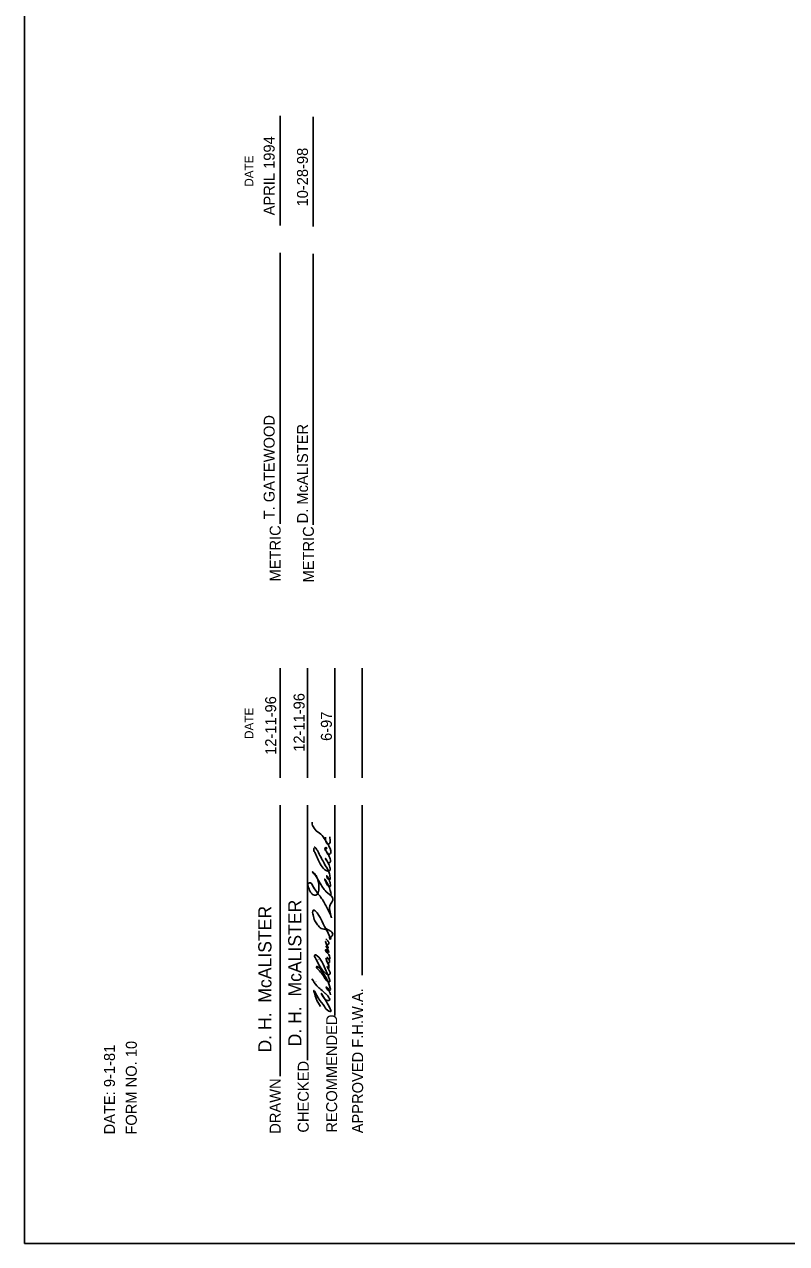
# Model space of a CAD drawing. Extents: x 918 to 1082, y 999 to 1322.
# Drawn here: x 1000 to 1006.95, y 1050 to 1061.12 of the extents above; entities that cross this region are included whole.
import ezdxf

# ---------------------------------------------------------------- set-up
doc = ezdxf.new("R2010")
doc.units = 0
for name, color, linetype in [('10', 7, 'Continuous'), ('15', 7, 'Continuous'), ('2', 7, 'Continuous')]:
    doc.layers.add(name, color=color, linetype=linetype)

msp = doc.modelspace()

# ---------------------------------------------------------------- linework, layer by layer
at = {"layer": '10'}
for p, q in [((1000, 1050), (1000, 1072)), ((1000, 1050), (1000, 1072)), ((1036, 1050), (1000, 1050))]:
    msp.add_line(p, q, dxfattribs=at)
at = {"layer": '15'}
for p, q in [((1002.331, 1059.284), (1002.331, 1060.284)), ((1002.634, 1059.275), (1002.634, 1060.275)), ((1002.331, 1056.564), (1002.331, 1059.034)), ((1002.634, 1056.555), (1002.634, 1059.025)), ((1002.331, 1054.248), (1002.331, 1055.248)), ((1002.581, 1054.248), (1002.581, 1055.248)), ((1002.831, 1054.248), (1002.831, 1055.248)), ((1003.081, 1054.248), (1003.081, 1055.248)), ((1002.331, 1051.528), (1002.331, 1053.998)), ((1002.581, 1051.673), (1002.581, 1053.998)), ((1002.831, 1052.081), (1002.831, 1053.998)), ((1003.081, 1052.448), (1003.081, 1053.998))]:
    msp.add_line(p, q, dxfattribs=at)
for points in [[(1002.799, 1053.183), (1002.769, 1053.272), (1002.739, 1053.324), (1002.752, 1053.293), (1002.769, 1053.264), (1002.787, 1053.258), (1002.787, 1053.294), (1002.766, 1053.341), (1002.757, 1053.355), (1002.76, 1053.338), (1002.773, 1053.322), (1002.786, 1053.32), (1002.788, 1053.338), (1002.779, 1053.381), (1002.735, 1053.467), (1002.731, 1053.474), (1002.675, 1053.578), (1002.659, 1053.605), (1002.65, 1053.613), (1002.64, 1053.603), (1002.648, 1053.569), (1002.698, 1053.462), (1002.737, 1053.412), (1002.757, 1053.399), (1002.772, 1053.398), (1002.786, 1053.404), (1002.786, 1053.431), (1002.767, 1053.476), (1002.746, 1053.513), (1002.767, 1053.48), (1002.786, 1053.474), (1002.79, 1053.484), (1002.78, 1053.529), (1002.763, 1053.563), (1002.742, 1053.595), (1002.743, 1053.609), (1002.757, 1053.609), (1002.749, 1053.596), (1002.755, 1053.572), (1002.761, 1053.56), (1002.783, 1053.552), (1002.795, 1053.568), (1002.79, 1053.598), (1002.761, 1053.653), (1002.678, 1053.753), (1002.673, 1053.756), (1002.634, 1053.803), (1002.624, 1053.826), (1002.623, 1053.842)], [(1002.745, 1053.708), (1002.754, 1053.655), (1002.766, 1053.644), (1002.778, 1053.645), (1002.787, 1053.661), (1002.784, 1053.709)], [(1002.801, 1052.973), (1002.755, 1053.071), (1002.704, 1053.157), (1002.637, 1053.25), (1002.598, 1053.29), (1002.589, 1053.284), (1002.588, 1053.261), (1002.607, 1053.212), (1002.621, 1053.19), (1002.635, 1053.18), (1002.657, 1053.178), (1002.672, 1053.187), (1002.685, 1053.238), (1002.684, 1053.278), (1002.672, 1053.327), (1002.67, 1053.333), (1002.653, 1053.365), (1002.627, 1053.39), (1002.64, 1053.373), (1002.7, 1053.281), (1002.764, 1053.199), (1002.813, 1053.14), (1002.803, 1053.113), (1002.784, 1053.08), (1002.788, 1053.022), (1002.801, 1052.97)], [(1002.787, 1052.773), (1002.778, 1052.812), (1002.761, 1052.848), (1002.715, 1052.936), (1002.669, 1053.016), (1002.636, 1053.041), (1002.628, 1053.02), (1002.632, 1052.997), (1002.648, 1052.944), (1002.673, 1052.907), (1002.707, 1052.874), (1002.76, 1052.863), (1002.795, 1052.848), (1002.811, 1052.813), (1002.804, 1052.804), (1002.799, 1052.8), (1002.793, 1052.772)], [(1002.792, 1052.27), (1002.772, 1052.321), (1002.759, 1052.338), (1002.754, 1052.341), (1002.779, 1052.307), (1002.788, 1052.312), (1002.788, 1052.331), (1002.762, 1052.404), (1002.714, 1052.482), (1002.671, 1052.527), (1002.666, 1052.528), (1002.664, 1052.519), (1002.673, 1052.506), (1002.741, 1052.419), (1002.766, 1052.39), (1002.784, 1052.386), (1002.778, 1052.419), (1002.776, 1052.425), (1002.744, 1052.506), (1002.704, 1052.586), (1002.658, 1052.632), (1002.651, 1052.634), (1002.646, 1052.627), (1002.652, 1052.608), (1002.697, 1052.523), (1002.745, 1052.467), (1002.771, 1052.452), (1002.78, 1052.454), (1002.784, 1052.457), (1002.777, 1052.496), (1002.762, 1052.526), (1002.763, 1052.521), (1002.772, 1052.51), (1002.777, 1052.523), (1002.762, 1052.568), (1002.75, 1052.603), (1002.771, 1052.561), (1002.781, 1052.565), (1002.776, 1052.595), (1002.768, 1052.605), (1002.76, 1052.61), (1002.777, 1052.593), (1002.783, 1052.62), (1002.748, 1052.668), (1002.745, 1052.678), (1002.754, 1052.679), (1002.776, 1052.655), (1002.767, 1052.683), (1002.765, 1052.688), (1002.75, 1052.71), (1002.77, 1052.694), (1002.76, 1052.719), (1002.744, 1052.755), (1002.757, 1052.732), (1002.77, 1052.728), (1002.776, 1052.736), (1002.767, 1052.761), (1002.75, 1052.778)], [(1002.701, 1052.163), (1002.661, 1052.234), (1002.641, 1052.309), (1002.68, 1052.241), (1002.736, 1052.162), (1002.777, 1052.12), (1002.795, 1052.117), (1002.789, 1052.141), (1002.751, 1052.212), (1002.708, 1052.282), (1002.734, 1052.238), (1002.768, 1052.217), (1002.782, 1052.221), (1002.772, 1052.25), (1002.748, 1052.278), (1002.744, 1052.282), (1002.667, 1052.352), (1002.622, 1052.415)]]:
    msp.add_spline(points, degree=3, dxfattribs=at)
at = {"layer": '2'}
msp.add_line((1000, 1072), (1000, 1050), dxfattribs=at)

# ---------------------------------------------------------------- texts
at = {"layer": '15'}
for s, height, rotation, p in [('APRIL 1994', 0.1, 90, (1002.282, 1059.377)), ('10-28-98', 0.1, 90, (1002.586, 1059.458)), ('DATE', 0.08, 90, (1002.088, 1059.638)), ('T. GATEWOOD', 0.1, 90, (1002.282, 1056.605)), ('D. McALISTER', 0.1, 90, (1002.586, 1056.568)), ('METRIC', 0.1, 90, (1002.337, 1056.038)), ('METRIC', 0.1, 90, (1002.64, 1056.029)), ('12-11-96', 0.1, 90, (1002.296, 1054.457)), ('12-11-96', 0.1, 90, (1002.555, 1054.485)), ('DATE', 0.08, 90, (1002.088, 1054.602)), ('6-97', 0.1, 90, (1002.804, 1054.584)), ('.', 0.0515, 269.9999, (1002.641, 1053.63)), (' D. H.  McALISTER', 0.12, 90, (1002.253, 1051.698)), (' D. H.  McALISTER', 0.12, 90, (1002.526, 1051.754)), ('.', 0.0515, 269.9999, (1002.754, 1052.883)), ('.', 0.0515, 269.9999, (1002.675, 1052.598)), ('.', 0.0515, 269.9999, (1002.655, 1052.402)), ('APPROVED F.H.W.A.', 0.1, 90, (1003.089, 1051.006)), ('RECOMMENDED', 0.1, 90, (1002.852, 1051.012)), ('FORM NO. 10', 0.1, 90, (1001.025, 1050.994)), ('DATE: 9-1-81', 0.1, 90, (1000.826, 1050.996)), ('CHECKED', 0.1, 90, (1002.593, 1051.012)), ('DRAWN', 0.1, 90, (1002.337, 1051.002))]:
    msp.add_text(s, height=height, rotation=rotation, dxfattribs=at).set_placement(p)

doc.saveas('drawing.dxf')
